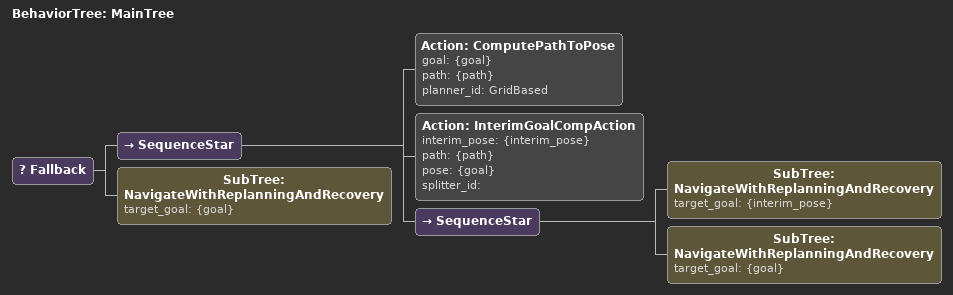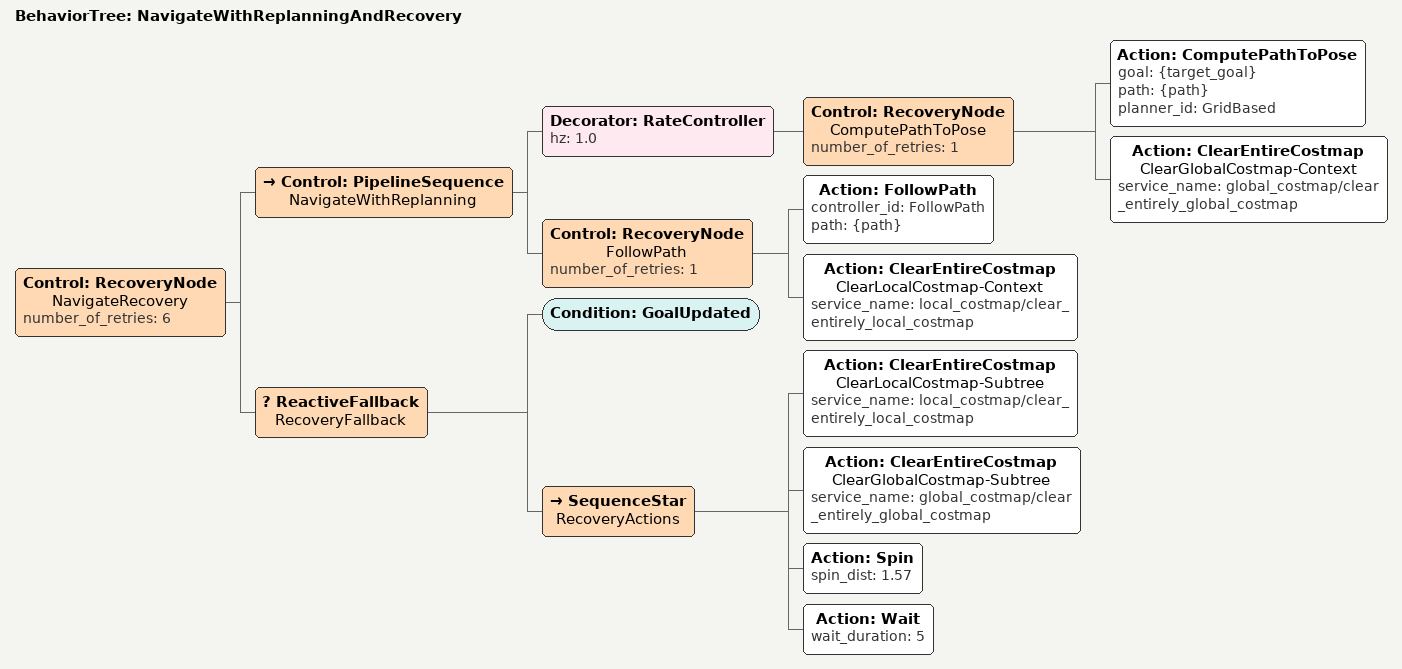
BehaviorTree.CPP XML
<?xml version="1.0"?>
<root main_tree_to_execute="MainTree">
    <BehaviorTree ID="MainTree">
        <Fallback>
            <SequenceStar>
                <Action ID="ComputePathToPose" goal="{goal}" path="{path}" planner_id="GridBased"/>
                <Action ID="InterimGoalCompAction" interim_pose="{interim_pose}" path="{path}" pose="{goal}" splitter_id=""/>
                <SequenceStar>
                    <SubTree ID="NavigateWithReplanningAndRecovery" target_goal="{interim_pose}"/>
                    <SubTree ID="NavigateWithReplanningAndRecovery" target_goal="{goal}"/>
                </SequenceStar>
            </SequenceStar>
            <SubTree ID="NavigateWithReplanningAndRecovery" target_goal="{goal}"/>
        </Fallback>
    </BehaviorTree>
    <BehaviorTree ID="NavigateWithReplanningAndRecovery">
        <Control ID="RecoveryNode" name="NavigateRecovery" number_of_retries="6">
            <Control ID="PipelineSequence" name="NavigateWithReplanning">
                <Decorator ID="RateController" hz="1.0">
                    <Control ID="RecoveryNode" name="ComputePathToPose" number_of_retries="1">
                        <Action ID="ComputePathToPose" goal="{target_goal}" path="{path}" planner_id="GridBased"/>
                        <Action ID="ClearEntireCostmap" name="ClearGlobalCostmap-Context" service_name="global_costmap/clear_entirely_global_costmap"/>
                    </Control>
                </Decorator>
                <Control ID="RecoveryNode" name="FollowPath" number_of_retries="1">
                    <Action ID="FollowPath" controller_id="FollowPath" path="{path}"/>
                    <Action ID="ClearEntireCostmap" name="ClearLocalCostmap-Context" service_name="local_costmap/clear_entirely_local_costmap"/>
                </Control>
            </Control>
            <ReactiveFallback name="RecoveryFallback">
                <Condition ID="GoalUpdated"/>
                <SequenceStar name="RecoveryActions">
                    <Action ID="ClearEntireCostmap" name="ClearLocalCostmap-Subtree" service_name="local_costmap/clear_entirely_local_costmap"/>
                    <Action ID="ClearEntireCostmap" name="ClearGlobalCostmap-Subtree" service_name="global_costmap/clear_entirely_global_costmap"/>
                    <Action ID="Spin" spin_dist="1.57"/>
                    <Action ID="Wait" wait_duration="5"/>
                </SequenceStar>
            </ReactiveFallback>
        </Control>
    </BehaviorTree>
</root>
